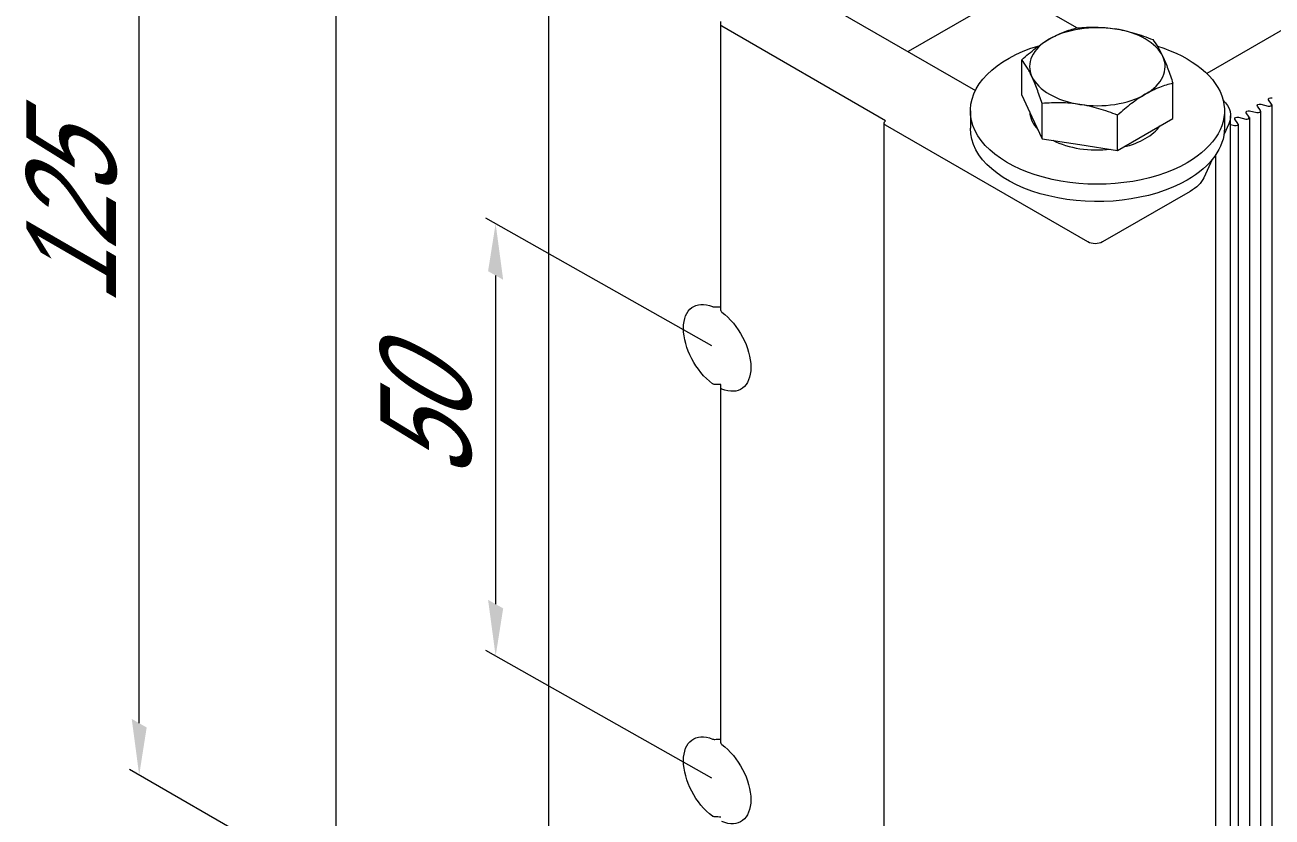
# Model space of a CAD drawing. Extents: x -37 to 4620, y -49 to 348.
# Drawn here: x 1564.94 to 1588.5, y 66.49 to 81.45 of the extents above; entities that cross this region are included whole.
import ezdxf

# ---------------------------------------------------------------- set-up
doc = ezdxf.new("R2010")
doc.units = 0
doc.header["$LTSCALE"] = 5
doc.layers.add('4', color=160, linetype='CONTINUOUS', lineweight=18)
doc.layers.add('PV-39239', color=7, linetype='CONTINUOUS', lineweight=15)
doc.styles.add('12', font='russ.shx', dxfattribs={"width": 0.7, "height": 12})

msp = doc.modelspace()

# ---------------------------------------------------------------- linework, layer by layer
at = {"layer": '4', "extrusion": (-0.707107, -0.408248, 0.57735)}
for p, q in [((1567.101, 68.268, 725.761), (1567.101, 86.72, 738.809)), ((1571.109, 64.974, 728.34), (1566.917, 67.394, 724.918))]:
    msp.add_line(p, q, dxfattribs=at)
at = {"layer": '4', "extrusion": (-0.699713, -0.412473, 0.583325)}
for p, q in [((1577.918, 75.392, 743.918), (1573.649, 77.806, 740.504)), ((1573.835, 76.721, 739.959), (1573.835, 70.516, 735.571)), ((1577.918, 67.227, 738.144), (1573.649, 69.641, 734.73))]:
    msp.add_line(p, q, dxfattribs=at)
for points in [[(733.278, 1414.762, -701.241), (732.994, 1414.481, -701.241), (732.292, 1415.475, -701.241)], [(738.624, 1409.36, -701.241), (738.34, 1409.079, -701.241), (739.326, 1408.367, -701.241)]]:
    msp.add_solid(points, dxfattribs=at)
at = {"layer": '4', "extrusion": (-0.707107, -0.408248, 0.57735)}
msp.add_solid([(724.57, 1395.98, -716.96), (724.288, 1395.697, -716.96), (725.277, 1394.99, -716.96)], dxfattribs=at)
at = {"layer": 'PV-39239', "lineweight": 13, "extrusion": (-6e-16, 0.816497, 0.57735)}
for p, q in [((1597.041, 86.173, 729.711), (1587.271, 80.532, 729.711)), ((1570.82, 65.189, 729.711), (1570.82, 85.601, 729.711)), ((1574.838, 62.902, 729.711), (1574.838, 83.315, 729.711)), ((1579.452, 82.202, 729.711), (1582.898, 80.213, 729.711)), ((1583.607, 82.091, 729.711), (1581.626, 80.947, 729.711)), ((1584.815, 81.394, 729.711), (1583.554, 82.122, 729.711)), ((1578.091, 81.451, 729.711), (1578.091, 81.518, 729.711)), ((1578.091, 76.059, 729.711), (1578.091, 81.451, 729.711)), ((1581.202, 79.64, 729.711), (1578.108, 81.427, 729.711)), ((1583.776, 80.128, 729.711), (1583.776, 80.792, 729.711)), ((1586.631, 79.686, 729.711), (1586.631, 80.35, 729.711)), ((1583.776, 80.128, 729.711), (1583.967, 79.716, 729.711)), ((1584.159, 79.304, 729.711), (1584.159, 79.968, 729.711)), ((1588.284, 79.836, 729.711), (1588.226, 79.916, 729.711)), ((1588.292, 79.953, 729.711), (1588.43, 79.92, 729.711)), ((1588.496, 79.958, 729.711), (1588.439, 80.038, 729.711)), ((1588.499, 79.947, 729.711), (1588.499, 63.617, 729.711)), ((1582.804, 79.829, 729.711), (1582.804, 79.502, 729.711)), ((1583.967, 79.716, 729.711), (1584.159, 79.304, 729.711)), ((1585.586, 79.083, 729.711), (1585.586, 79.747, 729.711)), ((1586.109, 79.384, 729.711), (1586.631, 79.686, 729.711)), ((1587.604, 79.829, 729.711), (1587.604, 79.502, 729.711)), ((1587.721, 59.324, 729.711), (1587.721, 79.736, 729.711)), ((1587.859, 79.591, 729.711), (1587.802, 79.671, 729.711)), ((1587.867, 79.708, 729.711), (1588.006, 79.675, 729.711)), ((1588.071, 79.713, 729.711), (1588.014, 79.793, 729.711)), ((1588.075, 79.702, 729.711), (1588.075, 63.372, 729.711)), ((1588.08, 79.831, 729.711), (1588.218, 79.798, 729.711)), ((1588.287, 79.825, 729.711), (1588.287, 63.495, 729.711)), ((1581.173, 59.187, 729.711), (1581.173, 79.6, 729.711)), ((1585.021, 77.354, 729.711), (1581.202, 79.559, 729.711)), ((1587.687, 79.587, 729.711), (1587.596, 79.391, 729.711)), ((1587.721, 79.57, 729.711), (1587.794, 79.553, 729.711)), ((1587.863, 79.58, 729.711), (1587.863, 63.25, 729.711)), ((1584.159, 79.304, 729.711), (1584.873, 79.193, 729.711)), ((1584.873, 79.193, 729.711), (1585.586, 79.083, 729.711)), ((1585.586, 79.083, 729.711), (1586.109, 79.384, 729.711)), ((1587.444, 58.655, 729.711), (1587.444, 79.005, 729.711)), ((1587.372, 78.908, 729.711), (1587.214, 78.567, 729.711)), ((1586.955, 78.308, 729.711), (1585.303, 77.354, 729.711)), ((1578.091, 74.596, 729.711), (1578.091, 74.66, 729.711)), ((1578.091, 67.894, 729.711), (1578.091, 74.596, 729.711))]:
    msp.add_line(p, q, dxfattribs=at)
at = {"layer": 'PV-39239', "lineweight": 13, "extrusion": (-2e-16, 1e-16, -1)}
msp.add_ellipse((1578.151, 81.451, 729.711), major_axis=(-0.06, 0), ratio=0.57735, start_param=-0.785398, end_param=0, dxfattribs=at)
at = {"layer": 'PV-39239', "lineweight": 13, "extrusion": (-2e-16, -1e-16, -1)}
for centre, major_axis, start_param, end_param in [((1585.204, 80.665, 729.711), (1.28, 0), -2.356194, -1.308997), ((1578.02, 67.189, 729.711), (-0.45, 0.779), -2.21702, 0.646224), ((1578.02, 67.189, 729.711), (0.45, -0.779), -2.21702, 0.646224)]:
    msp.add_ellipse(centre, major_axis=major_axis, ratio=0.57735, start_param=start_param, end_param=end_param, dxfattribs=at)
at = {"layer": 'PV-39239', "lineweight": 13}
for centre, major_axis, start_param, end_param in [((1585.204, 80.665, 729.711), (1.28, 0), 0.261799, 1.308997), ((1585.204, 80.665, 729.711), (-1.28, 0), -0.785398, 0.261799), ((1585.204, 80.665, 729.711), (1.28, 0), -0.785398, 0.261799), ((1585.204, 80.665, 729.711), (-1.28, 0), 0.261799, 1.308997), ((1585.204, 80.665, 729.711), (1.28, 0), -1.832596, -0.785398), ((1588.449, 79.947, 729.711), (0.05, 0), -1.961403, 0.390607), ((1585.204, 79.829, 729.711), (-1.28, 0), 0.026944, 0.496654), ((1588.025, 79.702, 729.711), (0.05, 0), -1.961403, 0.390607), ((1588.237, 79.825, 729.711), (0.05, 0), -1.961403, 0.390607), ((1585.204, 79.829, 729.711), (1.28, 0), -0.785398, -0.395637), ((1587.813, 79.58, 729.711), (0.05, 0), -1.961403, 0.390607), ((1585.204, 79.829, 729.711), (1.28, 0), -2.289215, -1.375976), ((1585.204, 79.829, 729.711), (1.28, 0), -1.175159, -0.785398)]:
    msp.add_ellipse(centre, major_axis=major_axis, ratio=0.57735, start_param=start_param, end_param=end_param, dxfattribs=at)
at = {"layer": 'PV-39239', "lineweight": 13, "extrusion": (-2e-16, 2e-16, -1)}
msp.add_ellipse((1585.204, 79.829, 729.711), major_axis=(-2.4, 0), ratio=0.57735, start_param=-2.356194, end_param=1.093816, dxfattribs=at)
at = {"layer": 'PV-39239', "lineweight": 13, "extrusion": (0, 2e-16, -1)}
msp.add_ellipse((1585.204, 79.829, 729.711), major_axis=(2.4, 0), ratio=0.57735, start_param=-1.079175, end_param=0.785398, dxfattribs=at)
at = {"layer": 'PV-39239', "lineweight": 13, "extrusion": (-3e-16, 4e-16, -1)}
for centre, major_axis, start_param, end_param in [((1586.721, 79.736, 729.711), (1, 0), -0.543701, 0.261799), ((1588.273, 79.927, 729.711), (-0.05, 0), -0.390607, 1.961403)]:
    msp.add_ellipse(centre, major_axis=major_axis, ratio=0.57735, start_param=start_param, end_param=end_param, dxfattribs=at)
at = {"layer": 'PV-39239', "lineweight": 13, "extrusion": (-1e-16, 3e-16, -1)}
for centre, major_axis, start_param, end_param in [((1588.485, 80.049, 729.711), (-0.05, 0), -0.390607, 1.961403), ((1581.273, 79.6, 729.711), (-0.1, 0), -0.785398, 0.785398)]:
    msp.add_ellipse(centre, major_axis=major_axis, ratio=0.57735, start_param=start_param, end_param=end_param, dxfattribs=at)
at = {"layer": 'PV-39239', "lineweight": 13, "extrusion": (0, 1e-16, -1)}
msp.add_ellipse((1587.848, 79.682, 729.711), major_axis=(-0.05, 0), ratio=0.57735, start_param=-0.390607, end_param=1.961403, dxfattribs=at)
at = {"layer": 'PV-39239', "lineweight": 13, "extrusion": (-1e-16, 0, -1)}
msp.add_ellipse((1588.061, 79.804, 729.711), major_axis=(-0.05, 0), ratio=0.57735, start_param=-0.390607, end_param=1.961403, dxfattribs=at)
at = {"layer": 'PV-39239', "lineweight": 13, "extrusion": (0, -1e-16, -1)}
msp.add_ellipse((1585.204, 79.502, 729.711), major_axis=(-2.4, 0), ratio=0.57735, start_param=-2.356194, end_param=0, dxfattribs=at)
at = {"layer": 'PV-39239', "lineweight": 13, "extrusion": (-2e-16, 3e-16, -1)}
msp.add_ellipse((1585.204, 79.502, 729.711), major_axis=(2.4, 0), ratio=0.57735, start_param=0, end_param=0.785398, dxfattribs=at)
at = {"layer": 'PV-39239', "lineweight": 13, "extrusion": (-1e-16, 1e-16, -1)}
msp.add_ellipse((1586.248, 78.716, 729.711), major_axis=(1, 0), ratio=0.57735, start_param=0.261799, end_param=0.785398, dxfattribs=at)
at = {"layer": 'PV-39239', "lineweight": 13, "extrusion": (-1e-16, 2e-16, -1)}
msp.add_ellipse((1585.162, 77.436, 729.711), major_axis=(-0.2, 0), ratio=0.57735, start_param=-2.356194, end_param=-0.785398, dxfattribs=at)
at = {"layer": 'PV-39239', "lineweight": 13, "extrusion": (-4e-16, -2e-16, -1)}
for major_axis in [(-0.45, 0.779), (0.45, -0.779)]:
    msp.add_ellipse((1578.02, 75.354, 729.711), major_axis=major_axis, ratio=0.57735, start_param=-2.21702, end_param=0.646224, dxfattribs=at)
at = {"layer": 'PV-39239', "lineweight": 13, "extrusion": (-1e-16, -2e-16, -1)}
for centre, start_param, end_param in [((1578.091, 75.395, 729.711), 1.479083, 1.570796), ((1578.091, 75.395, 729.711), -1.570796, -1.479083), ((1578.091, 67.23, 729.711), 1.479083, 1.570796), ((1578.091, 67.23, 729.711), -1.570796, -1.479083)]:
    msp.add_ellipse(centre, major_axis=(-1.273, 0), ratio=0.57735, start_param=start_param, end_param=end_param, dxfattribs=at)
at = {"layer": 'PV-39239', "lineweight": 13}
for points, knots in [([(1584.299, 81.187, 729.711), (1584.343, 81.213, 729.711), (1584.388, 81.236, 729.711), (1584.476, 81.279, 729.711), (1584.52, 81.298, 729.711), (1584.651, 81.349, 729.711), (1584.737, 81.375, 729.711), (1584.821, 81.396, 729.711)], [0.013367258, 0.013367258, 0.013367258, 0.013367258, 0.014537452, 0.014537452, 0.015707646, 0.015707646, 0.018048033, 0.018048033, 0.018048033, 0.018048033]), ([(1584.821, 81.396, 729.711), (1584.938, 81.406, 729.711), (1585.056, 81.411, 729.711), (1585.293, 81.407, 729.711), (1585.413, 81.397, 729.711), (1585.535, 81.379, 729.711)], [0.000000238, 0.000000238, 0.000000238, 0.000000238, 0.002336974, 0.002336974, 0.00467371, 0.00467371, 0.00467371, 0.00467371]), ([(1585.535, 81.379, 729.711), (1585.596, 81.369, 729.711), (1585.657, 81.358, 729.711), (1585.777, 81.33, 729.711), (1585.837, 81.315, 729.711), (1586.015, 81.263, 729.711), (1586.132, 81.221, 729.711), (1586.249, 81.175, 729.711)], [0.00467371, 0.00467371, 0.00467371, 0.00467371, 0.005837709, 0.005837709, 0.007001709, 0.007001709, 0.009329709, 0.009329709, 0.009329709, 0.009329709]), ([(1583.776, 80.792, 729.711), (1583.861, 80.87, 729.711), (1583.948, 80.944, 729.711), (1584.123, 81.077, 729.711), (1584.21, 81.136, 729.711), (1584.299, 81.187, 729.711)], [0.008690416, 0.008690416, 0.008690416, 0.008690416, 0.011028837, 0.011028837, 0.013367258, 0.013367258, 0.013367258, 0.013367258]), ([(1586.249, 81.175, 729.711), (1586.28, 81.136, 729.711), (1586.312, 81.091, 729.711), (1586.375, 80.987, 729.711), (1586.408, 80.926, 729.711), (1586.44, 80.856, 729.711)], [0.000000238, 0.000000238, 0.000000238, 0.000000238, 0.002336974, 0.002336974, 0.00467371, 0.00467371, 0.00467371, 0.00467371]), ([(1586.44, 80.856, 729.711), (1586.456, 80.821, 729.711), (1586.473, 80.784, 729.711), (1586.505, 80.706, 729.711), (1586.521, 80.665, 729.711), (1586.569, 80.537, 729.711), (1586.6, 80.446, 729.711), (1586.631, 80.35, 729.711)], [0.00467371, 0.00467371, 0.00467371, 0.00467371, 0.005837709, 0.005837709, 0.007001709, 0.007001709, 0.009329709, 0.009329709, 0.009329709, 0.009329709]), ([(1583.967, 80.473, 729.711), (1583.951, 80.508, 729.711), (1583.935, 80.541, 729.711), (1583.903, 80.602, 729.711), (1583.887, 80.63, 729.711), (1583.839, 80.709, 729.711), (1583.807, 80.753, 729.711), (1583.776, 80.792, 729.711)], [0.00467371, 0.00467371, 0.00467371, 0.00467371, 0.005837709, 0.005837709, 0.007001709, 0.007001709, 0.009329709, 0.009329709, 0.009329709, 0.009329709]), ([(1584.159, 79.968, 729.711), (1584.127, 80.064, 729.711), (1584.096, 80.155, 729.711), (1584.032, 80.325, 729.711), (1584, 80.403, 729.711), (1583.967, 80.473, 729.711)], [0.000000238, 0.000000238, 0.000000238, 0.000000238, 0.002336974, 0.002336974, 0.00467371, 0.00467371, 0.00467371, 0.00467371]), ([(1586.631, 80.35, 729.711), (1586.547, 80.33, 729.711), (1586.461, 80.304, 729.711), (1586.331, 80.253, 729.711), (1586.287, 80.234, 729.711), (1586.198, 80.191, 729.711), (1586.153, 80.168, 729.711), (1586.109, 80.142, 729.711)], [0.022853389, 0.022853389, 0.022853389, 0.022853389, 0.025192975, 0.025192975, 0.026362768, 0.026362768, 0.027532561, 0.027532561, 0.027532561, 0.027532561]), ([(1586.109, 80.142, 729.711), (1586.02, 80.091, 729.711), (1585.933, 80.032, 729.711), (1585.758, 79.899, 729.711), (1585.671, 79.825, 729.711), (1585.586, 79.747, 729.711)], [0.027532561, 0.027532561, 0.027532561, 0.027532561, 0.029870181, 0.029870181, 0.032207802, 0.032207802, 0.032207802, 0.032207802]), ([(1584.873, 79.951, 729.711), (1584.812, 79.96, 729.711), (1584.751, 79.967, 729.711), (1584.631, 79.978, 729.711), (1584.571, 79.98, 729.711), (1584.393, 79.984, 729.711), (1584.275, 79.978, 729.711), (1584.159, 79.968, 729.711)], [0.00467371, 0.00467371, 0.00467371, 0.00467371, 0.005837709, 0.005837709, 0.007001709, 0.007001709, 0.009329709, 0.009329709, 0.009329709, 0.009329709]), ([(1585.586, 79.747, 729.711), (1585.47, 79.794, 729.711), (1585.352, 79.835, 729.711), (1585.114, 79.905, 729.711), (1584.994, 79.932, 729.711), (1584.873, 79.951, 729.711)], [0.000000238, 0.000000238, 0.000000238, 0.000000238, 0.002336974, 0.002336974, 0.00467371, 0.00467371, 0.00467371, 0.00467371]), ([(1577.932, 76.133, 729.711), (1577.937, 76.13, 729.711), (1577.944, 76.129, 729.711), (1577.959, 76.126, 729.711), (1577.967, 76.126, 729.711), (1577.974, 76.126, 729.711)], [1.3641006, 1.3641006, 1.3641006, 1.3641006, 1.4778898, 1.4778898, 1.5913822, 1.5913822, 1.5913822, 1.5913822]), ([(1578.091, 76.059, 729.711), (1578.091, 76.054, 729.711), (1578.092, 76.049, 729.711), (1578.099, 76.039, 729.711), (1578.103, 76.035, 729.711), (1578.108, 76.031, 729.711)], [1.134968, 1.134968, 1.134968, 1.134968, 1.2484604, 1.2484604, 1.3622496, 1.3622496, 1.3622496, 1.3622496]), ([(1577.974, 74.663, 729.711), (1577.967, 74.663, 729.711), (1577.959, 74.665, 729.711), (1577.944, 74.67, 729.711), (1577.937, 74.673, 729.711), (1577.932, 74.677, 729.711)], [0.2261846, 0.2261846, 0.2261846, 0.2261846, 0.339677, 0.339677, 0.4534662, 0.4534662, 0.4534662, 0.4534662]), ([(1578.108, 74.575, 729.711), (1578.103, 74.577, 729.711), (1578.099, 74.58, 729.711), (1578.092, 74.588, 729.711), (1578.091, 74.592, 729.711), (1578.091, 74.596, 729.711)], [0.4553172, 0.4553172, 0.4553172, 0.4553172, 0.5691064, 0.5691064, 0.6825988, 0.6825988, 0.6825988, 0.6825988]), ([(1577.932, 67.968, 729.711), (1577.937, 67.965, 729.711), (1577.944, 67.964, 729.711), (1577.959, 67.961, 729.711), (1577.967, 67.961, 729.711), (1577.974, 67.962, 729.711)], [1.3641006, 1.3641006, 1.3641006, 1.3641006, 1.4778898, 1.4778898, 1.5913822, 1.5913822, 1.5913822, 1.5913822]), ([(1578.091, 67.894, 729.711), (1578.091, 67.889, 729.711), (1578.092, 67.884, 729.711), (1578.099, 67.874, 729.711), (1578.103, 67.87, 729.711), (1578.108, 67.866, 729.711)], [1.134968, 1.134968, 1.134968, 1.134968, 1.2484604, 1.2484604, 1.3622496, 1.3622496, 1.3622496, 1.3622496]), ([(1577.974, 66.498, 729.711), (1577.967, 66.498, 729.711), (1577.959, 66.5, 729.711), (1577.944, 66.505, 729.711), (1577.937, 66.508, 729.711), (1577.932, 66.512, 729.711)], [0.2261846, 0.2261846, 0.2261846, 0.2261846, 0.339677, 0.339677, 0.4534662, 0.4534662, 0.4534662, 0.4534662])]:
    msp.add_open_spline(points, degree=3, knots=knots, dxfattribs=at)

# ---------------------------------------------------------------- texts
at = {"layer": '4', "lineweight": 13, "extrusion": (0.707107, 0.408248, 0.57735), "insert": (1565.828, 78.169, 733.324), "char_height": 2.4, "attachment_point": 5, "text_direction": (0, 0.816497, -0.57735), "style": '12'}
msp.add_mtext('\\A1;125', dxfattribs=at)
at = {"layer": '4', "lineweight": 13, "extrusion": (0.699713, 0.412473, 0.583325), "insert": (1572.524, 74.36, 738.813), "char_height": 2.4, "attachment_point": 5, "text_direction": (0, 0.816497, -0.57735), "style": '12'}
msp.add_mtext('\\A1;50', dxfattribs=at)

doc.saveas('drawing.dxf')
